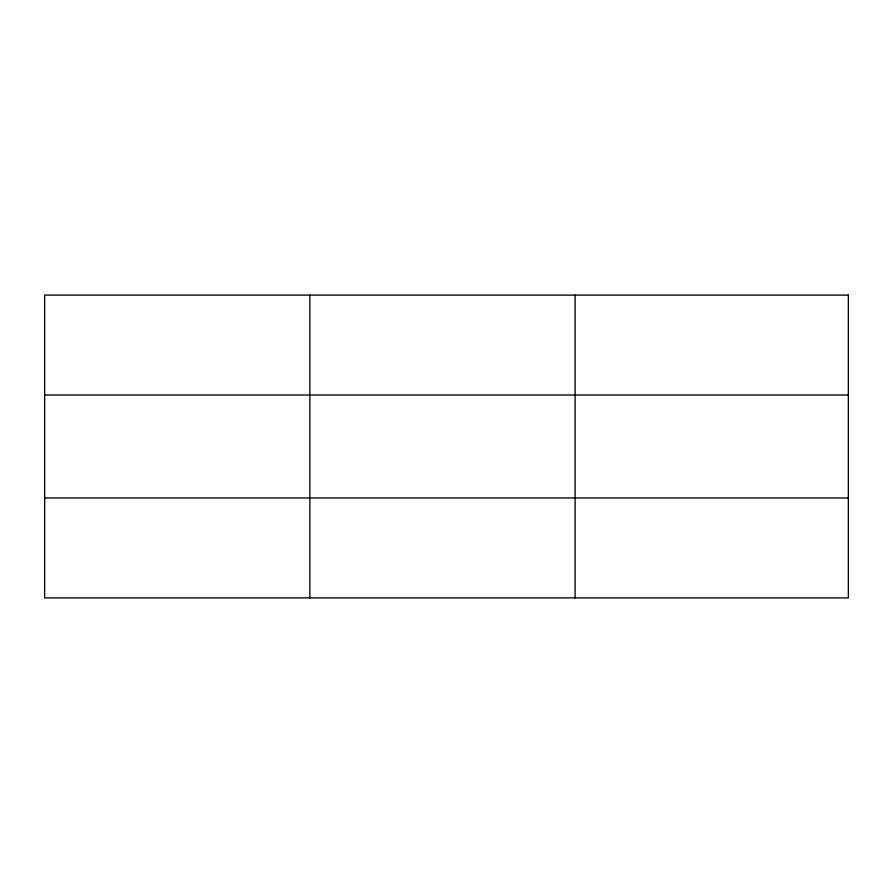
<?xml version="1.0" encoding="UTF-8"?>
<svg xmlns="http://www.w3.org/2000/svg" width="893" height="893" viewBox="0 0 893 893"><rect width="100%" height="100%" fill="white"/><g stroke="black" fill="none" stroke-linecap="round" stroke-linejoin="round"><path stroke-width="1.34" d="M309.871 597.897L309.871 295.103M575.092 597.897L575.092 295.103M44.65 395.03L848.35 395.03M44.65 497.97L848.35 497.97M848.35 295.103L848.35 597.897L44.65 597.897L44.65 295.103L848.35 295.103"/></g></svg>
